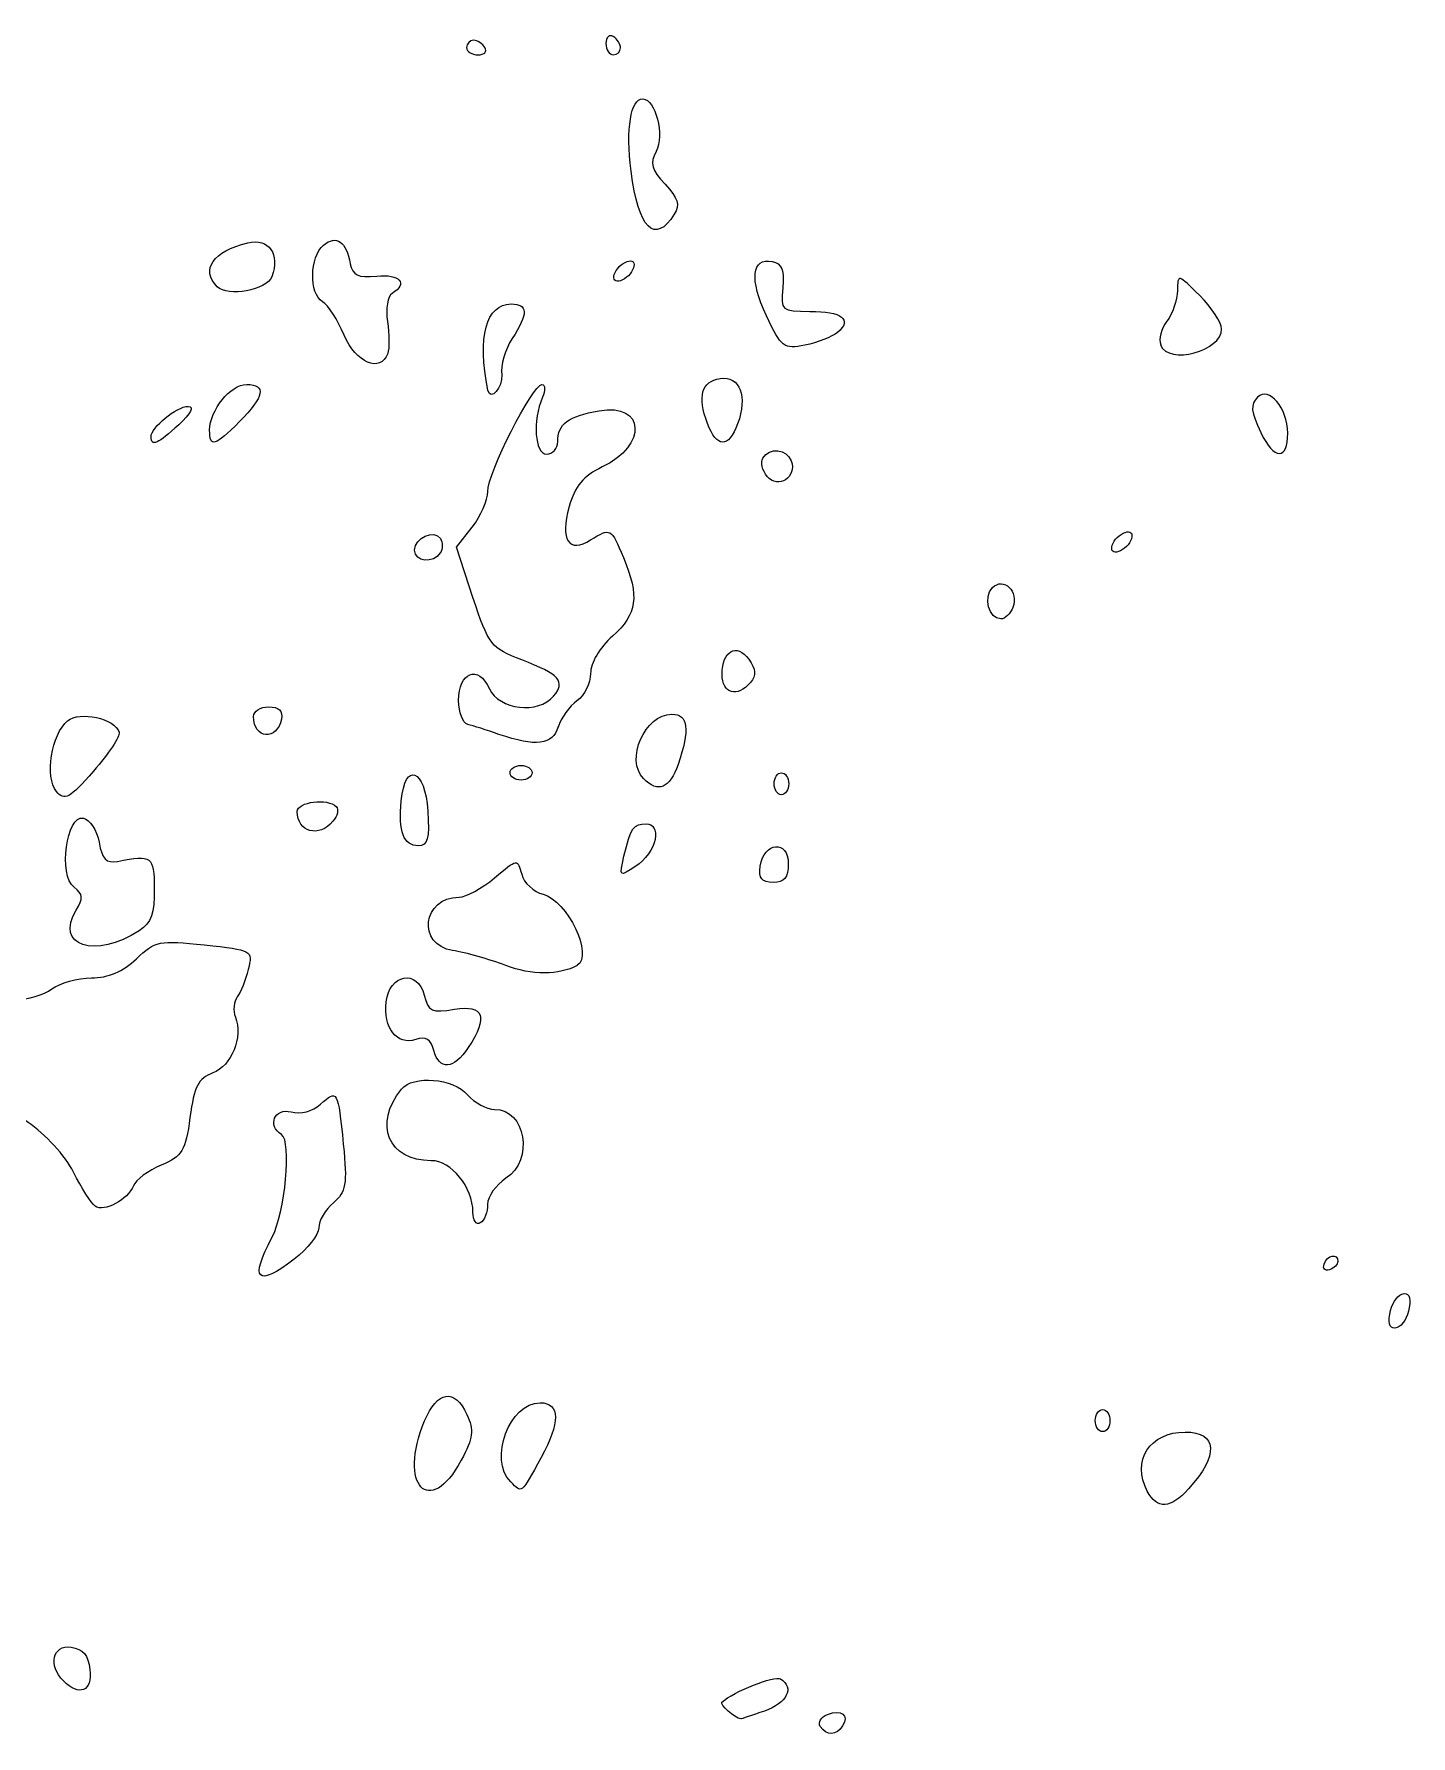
# Model space of a CAD drawing. Header units: centimetres. Extents: x -9.1 to 23.1, y -7.7 to 7.6.
# Drawn here: x 3.808 to 5.035, y 5.131 to 6.648 of the extents above; entities that cross this region are included whole.
import ezdxf

# ---------------------------------------------------------------- set-up
doc = ezdxf.new("R2010")
doc.units = ezdxf.units.CM
doc.header["$MEASUREMENT"] = 0
doc.layers.add('Layer 1', color=7, linetype='Continuous')

msp = doc.modelspace()

# ---------------------------------------------------------------- linework, layer by layer
at = {"layer": 'Layer 1'}
for points, knots in [([(4.31794, 6.63969), (4.31794, 6.64529), (4.32088, 6.64806), (4.32447, 6.64584), (4.32447, 6.64584), (4.32806, 6.64362), (4.331, 6.63904), (4.331, 6.63565), (4.331, 6.63565), (4.331, 6.63227), (4.32806, 6.62951), (4.32447, 6.62951), (4.32447, 6.62951), (4.32088, 6.62951), (4.31794, 6.63409), (4.31794, 6.63969)], [0, 0, 0, 0, 0.2, 0.2, 0.2, 0.2, 0.4, 0.4, 0.4, 0.4, 0.6, 0.6, 0.6, 0.6, 1, 1, 1, 1]), ([(4.19385, 6.63603), (4.19385, 6.63961), (4.19662, 6.64256), (4.2, 6.64256), (4.2, 6.64256), (4.20338, 6.64256), (4.20796, 6.63964), (4.21018, 6.63603), (4.21018, 6.63603), (4.2124, 6.63245), (4.20963, 6.6295), (4.20403, 6.6295), (4.20403, 6.6295), (4.19843, 6.6295), (4.19385, 6.63242), (4.19385, 6.63603)], [0, 0, 0, 0, 0.2, 0.2, 0.2, 0.2, 0.4, 0.4, 0.4, 0.4, 0.6, 0.6, 0.6, 0.6, 1, 1, 1, 1]), ([(4.37893, 6.48743), (4.38414, 6.49569), (4.38224, 6.50187), (4.37067, 6.51418), (4.37067, 6.51418), (4.35841, 6.52723), (4.35694, 6.53263), (4.36273, 6.54344), (4.36273, 6.54344), (4.37041, 6.5578), (4.36217, 6.5902), (4.35083, 6.5902), (4.35083, 6.5902), (4.33994, 6.5902), (4.33568, 6.56391), (4.3404, 6.52581), (4.3404, 6.52581), (4.34675, 6.47451), (4.36151, 6.4598), (4.37894, 6.48743), (4.37894, 6.48743), (4.37894, 6.48743), (4.37893, 6.48743), (4.37893, 6.48743)], [0, 0, 0, 0, 0.1428571, 0.1428571, 0.1428571, 0.1428571, 0.2857143, 0.2857143, 0.2857143, 0.2857143, 0.4285714, 0.4285714, 0.4285714, 0.4285714, 0.5714286, 0.5714286, 0.5714286, 0.5714286, 0.7142857, 0.7142857, 0.7142857, 0.7142857, 1, 1, 1, 1]), ([(4.02016, 6.43175), (4.02791, 6.45195), (4.01765, 6.46643), (3.99878, 6.46192), (3.99878, 6.46192), (3.96779, 6.45453), (3.95636, 6.43807), (3.97162, 6.42281), (3.97162, 6.42281), (3.98106, 6.41337), (4.01554, 6.41972), (4.02016, 6.43174), (4.02016, 6.43174), (4.02016, 6.43174), (4.02016, 6.43175), (4.02016, 6.43175)], [0, 0, 0, 0, 0.2, 0.2, 0.2, 0.2, 0.4, 0.4, 0.4, 0.4, 0.6, 0.6, 0.6, 0.6, 1, 1, 1, 1]), ([(4.12346, 6.36331), (4.12507, 6.3678), (4.125, 6.38065), (4.1233, 6.39187), (4.1233, 6.39187), (4.12158, 6.40314), (4.12342, 6.41427), (4.12744, 6.41675), (4.12744, 6.41675), (4.14188, 6.42567), (4.13422, 6.43431), (4.11366, 6.43231), (4.11366, 6.43231), (4.09691, 6.43066), (4.09213, 6.43293), (4.09017, 6.44332), (4.09017, 6.44332), (4.08641, 6.46327), (4.07775, 6.4693), (4.0664, 6.45988), (4.0664, 6.45988), (4.05385, 6.44946), (4.05321, 6.41638), (4.06542, 6.40936), (4.06542, 6.40936), (4.07042, 6.40648), (4.07909, 6.39311), (4.08468, 6.37964), (4.08468, 6.37964), (4.09492, 6.35498), (4.11713, 6.34563), (4.12349, 6.36331), (4.12349, 6.36331), (4.12349, 6.36331), (4.12346, 6.36331), (4.12346, 6.36331)], [0, 0, 0, 0, 0.1, 0.1, 0.1, 0.1, 0.2, 0.2, 0.2, 0.2, 0.3, 0.3, 0.3, 0.3, 0.4, 0.4, 0.4, 0.4, 0.5, 0.5, 0.5, 0.5, 0.6, 0.6, 0.6, 0.6, 0.7, 0.7, 0.7, 0.7, 0.8, 0.8, 0.8, 0.8, 1, 1, 1, 1]), ([(4.52433, 6.38205), (4.53801, 6.3934), (4.52825, 6.40086), (4.49973, 6.40086), (4.49973, 6.40086), (4.4742, 6.40086), (4.47362, 6.40135), (4.47562, 6.42189), (4.47562, 6.42189), (4.47716, 6.43772), (4.47484, 6.44349), (4.46622, 6.44523), (4.46622, 6.44523), (4.44787, 6.44894), (4.44576, 6.42928), (4.46101, 6.39683), (4.46101, 6.39683), (4.47429, 6.36858), (4.47641, 6.36697), (4.49538, 6.37077), (4.49538, 6.37077), (4.5065, 6.37299), (4.51952, 6.37807), (4.52432, 6.38205), (4.52432, 6.38205), (4.52432, 6.38205), (4.52433, 6.38205), (4.52433, 6.38205)], [0, 0, 0, 0, 0.125, 0.125, 0.125, 0.125, 0.25, 0.25, 0.25, 0.25, 0.375, 0.375, 0.375, 0.375, 0.5, 0.5, 0.5, 0.5, 0.625, 0.625, 0.625, 0.625, 0.75, 0.75, 0.75, 0.75, 1, 1, 1, 1]), ([(4.34252, 6.43955), (4.34415, 6.44445), (4.3417, 6.4469), (4.33681, 6.44526), (4.33681, 6.44526), (4.33209, 6.4437), (4.32695, 6.43855), (4.32538, 6.43383), (4.32538, 6.43383), (4.32375, 6.42893), (4.3262, 6.42648), (4.33109, 6.42812), (4.33109, 6.42812), (4.3358, 6.42968), (4.34095, 6.43483), (4.34252, 6.43955)], [0, 0, 0, 0, 0.2, 0.2, 0.2, 0.2, 0.4, 0.4, 0.4, 0.4, 0.6, 0.6, 0.6, 0.6, 1, 1, 1, 1]), ([(4.81238, 6.37087), (4.81045, 6.37591), (4.81297, 6.38546), (4.818, 6.3921), (4.818, 6.3921), (4.82303, 6.39873), (4.82723, 6.411), (4.82735, 6.41936), (4.82735, 6.41936), (4.82756, 6.43432), (4.82786, 6.43425), (4.84715, 6.41497), (4.84715, 6.41497), (4.85793, 6.40419), (4.86674, 6.39084), (4.86674, 6.38531), (4.86674, 6.38531), (4.86674, 6.36529), (4.81935, 6.35271), (4.81237, 6.37088), (4.81237, 6.37088), (4.81237, 6.37088), (4.81238, 6.37087), (4.81238, 6.37087)], [0, 0, 0, 0, 0.1428571, 0.1428571, 0.1428571, 0.1428571, 0.2857143, 0.2857143, 0.2857143, 0.2857143, 0.4285714, 0.4285714, 0.4285714, 0.4285714, 0.5714286, 0.5714286, 0.5714286, 0.5714286, 0.7142857, 0.7142857, 0.7142857, 0.7142857, 1, 1, 1, 1]), ([(4.22506, 6.34418), (4.22397, 6.35252), (4.22816, 6.36711), (4.23439, 6.37661), (4.23439, 6.37661), (4.24896, 6.39885), (4.2487, 6.4074), (4.23344, 6.4074), (4.23344, 6.4074), (4.21127, 6.4074), (4.20325, 6.37772), (4.21272, 6.33066), (4.21272, 6.33066), (4.21482, 6.32023), (4.22652, 6.33305), (4.22506, 6.34418)], [0, 0, 0, 0, 0.2, 0.2, 0.2, 0.2, 0.4, 0.4, 0.4, 0.4, 0.6, 0.6, 0.6, 0.6, 1, 1, 1, 1]), ([(4.43535, 6.30064), (4.44451, 6.32474), (4.4373, 6.34348), (4.41983, 6.34098), (4.41983, 6.34098), (4.40319, 6.33859), (4.39932, 6.32496), (4.40847, 6.3009), (4.40847, 6.3009), (4.41689, 6.27875), (4.42699, 6.27866), (4.43535, 6.30049), (4.43535, 6.30049), (4.43535, 6.30049), (4.43535, 6.30064), (4.43535, 6.30064)], [0, 0, 0, 0, 0.2, 0.2, 0.2, 0.2, 0.4, 0.4, 0.4, 0.4, 0.6, 0.6, 0.6, 0.6, 1, 1, 1, 1]), ([(3.99142, 6.30253), (4.0136, 6.32471), (4.01572, 6.33569), (3.99782, 6.33569), (3.99782, 6.33569), (3.98353, 6.33569), (3.96479, 6.31264), (3.96479, 6.29505), (3.96479, 6.29505), (3.96479, 6.27912), (3.96926, 6.28037), (3.99142, 6.30253)], [0, 0, 0, 0, 0.25, 0.25, 0.25, 0.25, 0.5, 0.5, 0.5, 0.5, 1, 1, 1, 1]), ([(4.2754, 6.03031), (4.27795, 6.03839), (4.2855, 6.04884), (4.29217, 6.05354), (4.29217, 6.05354), (4.29884, 6.05824), (4.30429, 6.06923), (4.30429, 6.07798), (4.30429, 6.07798), (4.30429, 6.08742), (4.31225, 6.10098), (4.32388, 6.11134), (4.32388, 6.11134), (4.34584, 6.13091), (4.34804, 6.14677), (4.33359, 6.18136), (4.33359, 6.18136), (4.3225, 6.20791), (4.32212, 6.20811), (4.30436, 6.19702), (4.30436, 6.19702), (4.28483, 6.18482), (4.27699, 6.19702), (4.28521, 6.22673), (4.28521, 6.22673), (4.2903, 6.24517), (4.29767, 6.25402), (4.31467, 6.26213), (4.31467, 6.26213), (4.3551, 6.28141), (4.35302, 6.31949), (4.31194, 6.31219), (4.31194, 6.31219), (4.28425, 6.30727), (4.27508, 6.30047), (4.27497, 6.28477), (4.27497, 6.28477), (4.27489, 6.27862), (4.27049, 6.27359), (4.2651, 6.27359), (4.2651, 6.27359), (4.25448, 6.27359), (4.25232, 6.30355), (4.26145, 6.32421), (4.26145, 6.32421), (4.26423, 6.3305), (4.26398, 6.33561), (4.2609, 6.33559), (4.2609, 6.33559), (4.25257, 6.33559), (4.21245, 6.25617), (4.21267, 6.24019), (4.21267, 6.24019), (4.21275, 6.23259), (4.20654, 6.21835), (4.19881, 6.20853), (4.19881, 6.20853), (4.19881, 6.20853), (4.18477, 6.19068), (4.18477, 6.19068), (4.18477, 6.19068), (4.18477, 6.19068), (4.19945, 6.1459), (4.19945, 6.1459), (4.19945, 6.1459), (4.21342, 6.10329), (4.21553, 6.10059), (4.2431, 6.09006), (4.2431, 6.09006), (4.27675, 6.07721), (4.28228, 6.0709), (4.2714, 6.05779), (4.2714, 6.05779), (4.25796, 6.04159), (4.22265, 6.04571), (4.2141, 6.06448), (4.2141, 6.06448), (4.20424, 6.08613), (4.18673, 6.07936), (4.18673, 6.05391), (4.18673, 6.05391), (4.18673, 6.04341), (4.1904, 6.03384), (4.19489, 6.03264), (4.19489, 6.03264), (4.19938, 6.03145), (4.21187, 6.02744), (4.22265, 6.02374), (4.22265, 6.02374), (4.25567, 6.0124), (4.27031, 6.01423), (4.2754, 6.03032), (4.2754, 6.03032), (4.2754, 6.03032), (4.2754, 6.03031), (4.2754, 6.03031)], [0, 0, 0, 0, 0.04, 0.04, 0.04, 0.04, 0.08, 0.08, 0.08, 0.08, 0.12, 0.12, 0.12, 0.12, 0.16, 0.16, 0.16, 0.16, 0.2, 0.2, 0.2, 0.2, 0.24, 0.24, 0.24, 0.24, 0.28, 0.28, 0.28, 0.28, 0.32, 0.32, 0.32, 0.32, 0.36, 0.36, 0.36, 0.36, 0.4, 0.4, 0.4, 0.4, 0.44, 0.44, 0.44, 0.44, 0.48, 0.48, 0.48, 0.48, 0.52, 0.52, 0.52, 0.52, 0.56, 0.56, 0.56, 0.56, 0.6, 0.6, 0.6, 0.6, 0.64, 0.64, 0.64, 0.64, 0.68, 0.68, 0.68, 0.68, 0.72, 0.72, 0.72, 0.72, 0.76, 0.76, 0.76, 0.76, 0.8, 0.8, 0.8, 0.8, 0.84, 0.84, 0.84, 0.84, 0.88, 0.88, 0.88, 0.88, 0.92, 0.92, 0.92, 0.92, 1, 1, 1, 1]), ([(4.9016, 6.29286), (4.89269, 6.31153), (4.89212, 6.31773), (4.89871, 6.32423), (4.89871, 6.32423), (4.90901, 6.33439), (4.92564, 6.31466), (4.92564, 6.29228), (4.92564, 6.29228), (4.92564, 6.26785), (4.91338, 6.26815), (4.9016, 6.29286)], [0, 0, 0, 0, 0.25, 0.25, 0.25, 0.25, 0.5, 0.5, 0.5, 0.5, 1, 1, 1, 1]), ([(3.93725, 6.29978), (3.94813, 6.30987), (3.95134, 6.31611), (3.94564, 6.31611), (3.94564, 6.31611), (3.93529, 6.31611), (3.91254, 6.29746), (3.91254, 6.28897), (3.91254, 6.28897), (3.91254, 6.27988), (3.91869, 6.28258), (3.93725, 6.29978)], [0, 0, 0, 0, 0.25, 0.25, 0.25, 0.25, 0.5, 0.5, 0.5, 0.5, 1, 1, 1, 1]), ([(4.48312, 6.26758), (4.47895, 6.27845), (4.464, 6.27994), (4.4579, 6.27009), (4.4579, 6.27009), (4.45558, 6.26634), (4.45727, 6.25896), (4.46165, 6.25368), (4.46165, 6.25368), (4.4714, 6.24193), (4.48867, 6.2531), (4.48312, 6.26759), (4.48312, 6.26759), (4.48312, 6.26759), (4.48312, 6.26758), (4.48312, 6.26758)], [0, 0, 0, 0, 0.2, 0.2, 0.2, 0.2, 0.4, 0.4, 0.4, 0.4, 0.6, 0.6, 0.6, 0.6, 1, 1, 1, 1]), ([(4.17036, 6.18544), (4.17258, 6.18902), (4.17266, 6.19478), (4.17052, 6.19822), (4.17052, 6.19822), (4.16515, 6.20692), (4.14748, 6.19908), (4.14748, 6.18801), (4.14748, 6.18801), (4.14748, 6.17757), (4.1643, 6.17568), (4.17034, 6.18546), (4.17034, 6.18546), (4.17034, 6.18546), (4.17036, 6.18544), (4.17036, 6.18544)], [0, 0, 0, 0, 0.2, 0.2, 0.2, 0.2, 0.4, 0.4, 0.4, 0.4, 0.6, 0.6, 0.6, 0.6, 1, 1, 1, 1]), ([(4.78634, 6.19809), (4.78797, 6.20299), (4.78552, 6.20544), (4.78063, 6.20381), (4.78063, 6.20381), (4.77592, 6.20225), (4.77077, 6.1971), (4.7692, 6.19238), (4.7692, 6.19238), (4.76757, 6.18748), (4.77002, 6.18504), (4.77491, 6.18667), (4.77491, 6.18667), (4.77962, 6.18823), (4.78477, 6.19338), (4.78634, 6.1981), (4.78634, 6.1981), (4.78634, 6.1981), (4.78634, 6.19809), (4.78634, 6.19809)], [0, 0, 0, 0, 0.1666667, 0.1666667, 0.1666667, 0.1666667, 0.3333333, 0.3333333, 0.3333333, 0.3333333, 0.5, 0.5, 0.5, 0.5, 0.6666667, 0.6666667, 0.6666667, 0.6666667, 1, 1, 1, 1]), ([(4.6807, 6.13689), (4.68614, 6.15108), (4.67232, 6.16442), (4.66243, 6.15453), (4.66243, 6.15453), (4.65407, 6.14617), (4.65925, 6.12666), (4.66983, 6.12666), (4.66983, 6.12666), (4.67365, 6.12666), (4.67854, 6.13127), (4.6807, 6.13689)], [0, 0, 0, 0, 0.25, 0.25, 0.25, 0.25, 0.5, 0.5, 0.5, 0.5, 1, 1, 1, 1]), ([(4.44674, 6.07005), (4.45207, 6.07648), (4.45169, 6.08186), (4.44527, 6.09064), (4.44527, 6.09064), (4.43437, 6.10555), (4.42153, 6.09833), (4.42153, 6.07729), (4.42153, 6.07729), (4.42153, 6.05986), (4.43506, 6.05597), (4.44674, 6.07004), (4.44674, 6.07004), (4.44674, 6.07004), (4.44674, 6.07005), (4.44674, 6.07005)], [0, 0, 0, 0, 0.2, 0.2, 0.2, 0.2, 0.4, 0.4, 0.4, 0.4, 0.6, 0.6, 0.6, 0.6, 1, 1, 1, 1]), ([(3.88412, 6.02563), (3.88063, 6.03781), (3.84899, 6.04488), (3.83816, 6.03589), (3.83816, 6.03589), (3.82394, 6.02409), (3.81781, 5.98542), (3.82818, 5.97292), (3.82818, 5.97292), (3.83553, 5.96407), (3.83965, 5.96632), (3.86128, 5.99095), (3.86128, 5.99095), (3.87487, 6.00643), (3.88515, 6.02203), (3.88412, 6.02562), (3.88412, 6.02562), (3.88412, 6.02562), (3.88412, 6.02563), (3.88412, 6.02563)], [0, 0, 0, 0, 0.1666667, 0.1666667, 0.1666667, 0.1666667, 0.3333333, 0.3333333, 0.3333333, 0.3333333, 0.5, 0.5, 0.5, 0.5, 0.6666667, 0.6666667, 0.6666667, 0.6666667, 1, 1, 1, 1]), ([(4.02883, 6.03739), (4.03025, 6.04473), (4.02653, 6.04828), (4.0174, 6.04828), (4.0174, 6.04828), (4.00995, 6.04828), (4.00386, 6.04437), (4.00386, 6.03957), (4.00386, 6.03957), (4.00386, 6.01957), (4.02502, 6.01772), (4.02883, 6.03739)], [0, 0, 0, 0, 0.25, 0.25, 0.25, 0.25, 0.5, 0.5, 0.5, 0.5, 1, 1, 1, 1]), ([(4.38227, 5.997), (4.39305, 6.02792), (4.39134, 6.04174), (4.37675, 6.04174), (4.37675, 6.04174), (4.35271, 6.04174), (4.33485, 6.00098), (4.35156, 5.98427), (4.35156, 5.98427), (4.36464, 5.97119), (4.37473, 5.97537), (4.38227, 5.997)], [0, 0, 0, 0, 0.25, 0.25, 0.25, 0.25, 0.5, 0.5, 0.5, 0.5, 1, 1, 1, 1]), ([(4.15921, 5.9554), (4.15679, 5.99313), (4.13893, 6.00005), (4.13553, 5.96458), (4.13553, 5.96458), (4.13288, 5.93693), (4.13766, 5.92438), (4.15084, 5.92438), (4.15084, 5.92438), (4.15912, 5.92438), (4.1608, 5.9306), (4.15921, 5.9554)], [0, 0, 0, 0, 0.25, 0.25, 0.25, 0.25, 0.5, 0.5, 0.5, 0.5, 1, 1, 1, 1]), ([(4.25218, 5.98951), (4.25218, 5.99309), (4.24777, 5.99604), (4.24238, 5.99604), (4.24238, 5.99604), (4.23699, 5.99604), (4.23258, 5.99312), (4.23258, 5.98951), (4.23258, 5.98951), (4.23258, 5.98593), (4.23699, 5.98298), (4.24238, 5.98298), (4.24238, 5.98298), (4.24777, 5.98298), (4.25218, 5.9859), (4.25218, 5.98951)], [0, 0, 0, 0, 0.2, 0.2, 0.2, 0.2, 0.4, 0.4, 0.4, 0.4, 0.6, 0.6, 0.6, 0.6, 1, 1, 1, 1]), ([(4.48092, 5.9797), (4.48092, 5.98509), (4.47798, 5.9895), (4.47439, 5.9895), (4.47439, 5.9895), (4.4708, 5.9895), (4.46786, 5.98509), (4.46786, 5.9797), (4.46786, 5.9797), (4.46786, 5.97431), (4.4708, 5.96991), (4.47439, 5.96991), (4.47439, 5.96991), (4.47798, 5.96991), (4.48092, 5.97432), (4.48092, 5.9797)], [0, 0, 0, 0, 0.2, 0.2, 0.2, 0.2, 0.4, 0.4, 0.4, 0.4, 0.6, 0.6, 0.6, 0.6, 1, 1, 1, 1]), ([(4.07473, 5.94623), (4.07873, 5.95105), (4.08007, 5.95693), (4.07771, 5.95929), (4.07771, 5.95929), (4.06986, 5.96714), (4.04293, 5.96373), (4.04293, 5.95488), (4.04293, 5.95488), (4.04293, 5.93653), (4.0623, 5.93126), (4.07473, 5.94623)], [0, 0, 0, 0, 0.25, 0.25, 0.25, 0.25, 0.5, 0.5, 0.5, 0.5, 1, 1, 1, 1]), ([(3.90211, 5.84872), (3.91282, 5.85574), (3.91583, 5.86417), (3.91549, 5.88618), (3.91549, 5.88618), (3.91504, 5.91546), (3.91367, 5.91647), (3.88266, 5.91052), (3.88266, 5.91052), (3.87273, 5.90863), (3.86901, 5.9125), (3.86628, 5.92757), (3.86628, 5.92757), (3.86434, 5.9383), (3.85804, 5.94799), (3.85227, 5.9491), (3.85227, 5.9491), (3.83709, 5.95202), (3.82983, 5.89816), (3.84395, 5.88743), (3.84395, 5.88743), (3.85208, 5.88126), (3.85244, 5.87751), (3.84592, 5.86707), (3.84592, 5.86707), (3.82602, 5.8352), (3.86303, 5.82312), (3.90211, 5.84872)], [0, 0, 0, 0, 0.125, 0.125, 0.125, 0.125, 0.25, 0.25, 0.25, 0.25, 0.375, 0.375, 0.375, 0.375, 0.5, 0.5, 0.5, 0.5, 0.625, 0.625, 0.625, 0.625, 0.75, 0.75, 0.75, 0.75, 1, 1, 1, 1]), ([(4.36177, 5.93003), (4.36312, 5.93903), (4.36036, 5.94397), (4.35399, 5.94397), (4.35399, 5.94397), (4.34246, 5.94397), (4.34019, 5.94068), (4.33407, 5.91516), (4.33407, 5.91516), (4.3296, 5.89652), (4.32981, 5.89634), (4.3446, 5.90611), (4.3446, 5.90611), (4.3529, 5.91159), (4.36062, 5.92235), (4.36177, 5.93003)], [0, 0, 0, 0, 0.2, 0.2, 0.2, 0.2, 0.4, 0.4, 0.4, 0.4, 0.6, 0.6, 0.6, 0.6, 1, 1, 1, 1]), ([(4.48051, 5.90853), (4.48051, 5.92997), (4.45866, 5.92806), (4.45556, 5.90635), (4.45556, 5.90635), (4.45397, 5.89524), (4.45673, 5.89172), (4.46699, 5.89172), (4.46699, 5.89172), (4.47716, 5.89172), (4.48051, 5.89589), (4.48051, 5.90853)], [0, 0, 0, 0, 0.25, 0.25, 0.25, 0.25, 0.5, 0.5, 0.5, 0.5, 1, 1, 1, 1]), ([(4.29237, 5.81789), (4.30723, 5.82623), (4.28343, 5.87579), (4.26198, 5.88117), (4.26198, 5.88117), (4.25351, 5.88331), (4.24492, 5.89135), (4.24291, 5.89907), (4.24291, 5.89907), (4.23926, 5.91301), (4.23911, 5.91299), (4.21877, 5.89586), (4.21877, 5.89586), (4.20751, 5.88639), (4.19323, 5.87863), (4.18704, 5.87863), (4.18704, 5.87863), (4.15442, 5.87863), (4.14931, 5.83601), (4.18134, 5.83105), (4.18134, 5.83105), (4.19301, 5.82924), (4.21432, 5.82324), (4.22869, 5.81772), (4.22869, 5.81772), (4.25153, 5.80894), (4.27655, 5.809), (4.29237, 5.81772), (4.29237, 5.81772), (4.29237, 5.81772), (4.29237, 5.81789), (4.29237, 5.81789)], [0, 0, 0, 0, 0.1111111, 0.1111111, 0.1111111, 0.1111111, 0.2222222, 0.2222222, 0.2222222, 0.2222222, 0.3333333, 0.3333333, 0.3333333, 0.3333333, 0.4444444, 0.4444444, 0.4444444, 0.4444444, 0.5555556, 0.5555556, 0.5555556, 0.5555556, 0.6666667, 0.6666667, 0.6666667, 0.6666667, 0.7777778, 0.7777778, 0.7777778, 0.7777778, 1, 1, 1, 1]), ([(3.89687, 5.62134), (3.8989, 5.62663), (3.91007, 5.63492), (3.92169, 5.63978), (3.92169, 5.63978), (3.94054, 5.64766), (3.9433, 5.65224), (3.94728, 5.68225), (3.94728, 5.68225), (3.95093, 5.70978), (3.95463, 5.71699), (3.96763, 5.72193), (3.96763, 5.72193), (3.98437, 5.72829), (3.99464, 5.75371), (3.98774, 5.7717), (3.98774, 5.7717), (3.9855, 5.77755), (3.98624, 5.78564), (3.9894, 5.78967), (3.9894, 5.78967), (3.99256, 5.7937), (3.99699, 5.80475), (3.99924, 5.81422), (3.99924, 5.81422), (4.00328, 5.83117), (4.0027, 5.83149), (3.96029, 5.83604), (3.96029, 5.83604), (3.9198, 5.84038), (3.9162, 5.83966), (3.89958, 5.82373), (3.89958, 5.82373), (3.88772, 5.81237), (3.87453, 5.80674), (3.85942, 5.80661), (3.85942, 5.80661), (3.84704, 5.80661), (3.83121, 5.80209), (3.82424, 5.79681), (3.82424, 5.79681), (3.81727, 5.79153), (3.80257, 5.78718), (3.79158, 5.78713), (3.79158, 5.78713), (3.75883, 5.78713), (3.74591, 5.78102), (3.73423, 5.76068), (3.73423, 5.76068), (3.72814, 5.75007), (3.71548, 5.73847), (3.70611, 5.7349), (3.70611, 5.7349), (3.69357, 5.73013), (3.68961, 5.72455), (3.69114, 5.7138), (3.69114, 5.7138), (3.69395, 5.69413), (3.7119, 5.69191), (3.73501, 5.70837), (3.73501, 5.70837), (3.75871, 5.72525), (3.76634, 5.72539), (3.77154, 5.70903), (3.77154, 5.70903), (3.77379, 5.70194), (3.78795, 5.68789), (3.803, 5.67781), (3.803, 5.67781), (3.81805, 5.66773), (3.83625, 5.64781), (3.84343, 5.63355), (3.84343, 5.63355), (3.85061, 5.61929), (3.85927, 5.60562), (3.86267, 5.60318), (3.86267, 5.60318), (3.87061, 5.59747), (3.89205, 5.60888), (3.89684, 5.62136), (3.89684, 5.62136), (3.89684, 5.62136), (3.89687, 5.62134), (3.89687, 5.62134)], [0, 0, 0, 0, 0.0454545, 0.0454545, 0.0454545, 0.0454545, 0.0909091, 0.0909091, 0.0909091, 0.0909091, 0.1363636, 0.1363636, 0.1363636, 0.1363636, 0.1818182, 0.1818182, 0.1818182, 0.1818182, 0.2272727, 0.2272727, 0.2272727, 0.2272727, 0.2727273, 0.2727273, 0.2727273, 0.2727273, 0.3181818, 0.3181818, 0.3181818, 0.3181818, 0.3636364, 0.3636364, 0.3636364, 0.3636364, 0.4090909, 0.4090909, 0.4090909, 0.4090909, 0.4545455, 0.4545455, 0.4545455, 0.4545455, 0.5, 0.5, 0.5, 0.5, 0.5454545, 0.5454545, 0.5454545, 0.5454545, 0.5909091, 0.5909091, 0.5909091, 0.5909091, 0.6363636, 0.6363636, 0.6363636, 0.6363636, 0.6818182, 0.6818182, 0.6818182, 0.6818182, 0.7272727, 0.7272727, 0.7272727, 0.7272727, 0.7727273, 0.7727273, 0.7727273, 0.7727273, 0.8181818, 0.8181818, 0.8181818, 0.8181818, 0.8636364, 0.8636364, 0.8636364, 0.8636364, 0.9090909, 0.9090909, 0.9090909, 0.9090909, 1, 1, 1, 1]), ([(4.1953, 5.74452), (4.21331, 5.77201), (4.20937, 5.78295), (4.18301, 5.77867), (4.18301, 5.77867), (4.16271, 5.77538), (4.15972, 5.77678), (4.15609, 5.79123), (4.15609, 5.79123), (4.15019, 5.81474), (4.12498, 5.81025), (4.1221, 5.78517), (4.1221, 5.78517), (4.11945, 5.76204), (4.13175, 5.74642), (4.14845, 5.75172), (4.14845, 5.75172), (4.15764, 5.75464), (4.16201, 5.75213), (4.16462, 5.74207), (4.16462, 5.74207), (4.1694, 5.72379), (4.1824, 5.72483), (4.19531, 5.74454), (4.19531, 5.74454), (4.19531, 5.74454), (4.1953, 5.74452), (4.1953, 5.74452)], [0, 0, 0, 0, 0.125, 0.125, 0.125, 0.125, 0.25, 0.25, 0.25, 0.25, 0.375, 0.375, 0.375, 0.375, 0.5, 0.5, 0.5, 0.5, 0.625, 0.625, 0.625, 0.625, 0.75, 0.75, 0.75, 0.75, 1, 1, 1, 1]), ([(4.21252, 5.60476), (4.21252, 5.61165), (4.21987, 5.6221), (4.22885, 5.62798), (4.22885, 5.62798), (4.25396, 5.64443), (4.24657, 5.68943), (4.21876, 5.68943), (4.21876, 5.68943), (4.21167, 5.68943), (4.20083, 5.69531), (4.19468, 5.70249), (4.19468, 5.70249), (4.18202, 5.71727), (4.14607, 5.72025), (4.1357, 5.70739), (4.1357, 5.70739), (4.11042, 5.67601), (4.12394, 5.64371), (4.16236, 5.64371), (4.16236, 5.64371), (4.18019, 5.64371), (4.19946, 5.61988), (4.19946, 5.59783), (4.19946, 5.59783), (4.19946, 5.59031), (4.2024, 5.58597), (4.20599, 5.58819), (4.20599, 5.58819), (4.20958, 5.59041), (4.21252, 5.59786), (4.21252, 5.60475), (4.21252, 5.60475), (4.21252, 5.60475), (4.21252, 5.60476), (4.21252, 5.60476)], [0, 0, 0, 0, 0.1, 0.1, 0.1, 0.1, 0.2, 0.2, 0.2, 0.2, 0.3, 0.3, 0.3, 0.3, 0.4, 0.4, 0.4, 0.4, 0.5, 0.5, 0.5, 0.5, 0.6, 0.6, 0.6, 0.6, 0.7, 0.7, 0.7, 0.7, 0.8, 0.8, 0.8, 0.8, 1, 1, 1, 1]), ([(4.04024, 5.55589), (4.05225, 5.56505), (4.06208, 5.57763), (4.06208, 5.58383), (4.06208, 5.58383), (4.06208, 5.59003), (4.06792, 5.60011), (4.07506, 5.60622), (4.07506, 5.60622), (4.08639, 5.61592), (4.08752, 5.62252), (4.08394, 5.65829), (4.08394, 5.65829), (4.07909, 5.70682), (4.0786, 5.70767), (4.06351, 5.69401), (4.06351, 5.69401), (4.05641, 5.68759), (4.0461, 5.6849), (4.03734, 5.68719), (4.03734, 5.68719), (4.02258, 5.69106), (4.01588, 5.67495), (4.02891, 5.6669), (4.02891, 5.6669), (4.0381, 5.66122), (4.03213, 5.59726), (4.02034, 5.57515), (4.02034, 5.57515), (4.00017, 5.53728), (4.00707, 5.5306), (4.04023, 5.55589), (4.04023, 5.55589), (4.04023, 5.55589), (4.04024, 5.55589), (4.04024, 5.55589)], [0, 0, 0, 0, 0.1, 0.1, 0.1, 0.1, 0.2, 0.2, 0.2, 0.2, 0.3, 0.3, 0.3, 0.3, 0.4, 0.4, 0.4, 0.4, 0.5, 0.5, 0.5, 0.5, 0.6, 0.6, 0.6, 0.6, 0.7, 0.7, 0.7, 0.7, 0.8, 0.8, 0.8, 0.8, 1, 1, 1, 1]), ([(4.97027, 5.55391), (4.97027, 5.56156), (4.96076, 5.55966), (4.95802, 5.55144), (4.95802, 5.55144), (4.95667, 5.54741), (4.95888, 5.54519), (4.96292, 5.54654), (4.96292, 5.54654), (4.96696, 5.5479), (4.97027, 5.5512), (4.97027, 5.55389), (4.97027, 5.55389), (4.97027, 5.55389), (4.97027, 5.55391), (4.97027, 5.55391)], [0, 0, 0, 0, 0.2, 0.2, 0.2, 0.2, 0.4, 0.4, 0.4, 0.4, 0.6, 0.6, 0.6, 0.6, 1, 1, 1, 1]), ([(5.03396, 5.5127), (5.03544, 5.52283), (5.03335, 5.52669), (5.02743, 5.52474), (5.02743, 5.52474), (5.02264, 5.52318), (5.01773, 5.51516), (5.01653, 5.50695), (5.01653, 5.50695), (5.01505, 5.49682), (5.01714, 5.49296), (5.02306, 5.49491), (5.02306, 5.49491), (5.02785, 5.49647), (5.03276, 5.50449), (5.03396, 5.51269), (5.03396, 5.51269), (5.03396, 5.51269), (5.03396, 5.5127), (5.03396, 5.5127)], [0, 0, 0, 0, 0.1666667, 0.1666667, 0.1666667, 0.1666667, 0.3333333, 0.3333333, 0.3333333, 0.3333333, 0.5, 0.5, 0.5, 0.5, 0.6666667, 0.6666667, 0.6666667, 0.6666667, 1, 1, 1, 1]), ([(4.18906, 5.37674), (4.19973, 5.39661), (4.20056, 5.4033), (4.1941, 5.41748), (4.1941, 5.41748), (4.18336, 5.44104), (4.16759, 5.43867), (4.15636, 5.4118), (4.15636, 5.4118), (4.13238, 5.35442), (4.16074, 5.32401), (4.18906, 5.37674)], [0, 0, 0, 0, 0.25, 0.25, 0.25, 0.25, 0.5, 0.5, 0.5, 0.5, 1, 1, 1, 1]), ([(4.26033, 5.37921), (4.27747, 5.40988), (4.27712, 5.42792), (4.25938, 5.42792), (4.25938, 5.42792), (4.2319, 5.42792), (4.21309, 5.37741), (4.23311, 5.35738), (4.23311, 5.35738), (4.24344, 5.34705), (4.24149, 5.34549), (4.26033, 5.3792), (4.26033, 5.3792), (4.26033, 5.3792), (4.26033, 5.37921), (4.26033, 5.37921)], [0, 0, 0, 0, 0.2, 0.2, 0.2, 0.2, 0.4, 0.4, 0.4, 0.4, 0.6, 0.6, 0.6, 0.6, 1, 1, 1, 1]), ([(4.76717, 5.41198), (4.76717, 5.41737), (4.76423, 5.42178), (4.76064, 5.42178), (4.76064, 5.42178), (4.75705, 5.42178), (4.75411, 5.41737), (4.75411, 5.41198), (4.75411, 5.41198), (4.75411, 5.40659), (4.75705, 5.40218), (4.76064, 5.40218), (4.76064, 5.40218), (4.76423, 5.40218), (4.76717, 5.40659), (4.76717, 5.41198)], [0, 0, 0, 0, 0.2, 0.2, 0.2, 0.2, 0.4, 0.4, 0.4, 0.4, 0.6, 0.6, 0.6, 0.6, 1, 1, 1, 1]), ([(4.83729, 5.35121), (4.86433, 5.38125), (4.86312, 5.40182), (4.83432, 5.40182), (4.83432, 5.40182), (4.80273, 5.40182), (4.7861, 5.37595), (4.80045, 5.34914), (4.80045, 5.34914), (4.80935, 5.33252), (4.82107, 5.33317), (4.8373, 5.3512), (4.8373, 5.3512), (4.8373, 5.3512), (4.83729, 5.35121), (4.83729, 5.35121)], [0, 0, 0, 0, 0.2, 0.2, 0.2, 0.2, 0.4, 0.4, 0.4, 0.4, 0.6, 0.6, 0.6, 0.6, 1, 1, 1, 1]), ([(3.85814, 5.18998), (3.85666, 5.20284), (3.8519, 5.20854), (3.84138, 5.21003), (3.84138, 5.21003), (3.8249, 5.21238), (3.82066, 5.19372), (3.83452, 5.17986), (3.83452, 5.17986), (3.84867, 5.16571), (3.86036, 5.17072), (3.85814, 5.18998)], [0, 0, 0, 0, 0.25, 0.25, 0.25, 0.25, 0.5, 0.5, 0.5, 0.5, 1, 1, 1, 1]), ([(4.45935, 5.15309), (4.47943, 5.16009), (4.48628, 5.17388), (4.47358, 5.18172), (4.47358, 5.18172), (4.46829, 5.18501), (4.43182, 5.17057), (4.42133, 5.16106), (4.42133, 5.16106), (4.41907, 5.159), (4.43264, 5.14685), (4.43813, 5.14602), (4.43813, 5.14602), (4.4385, 5.14602), (4.44804, 5.14915), (4.45936, 5.15309), (4.45936, 5.15309), (4.45936, 5.15309), (4.45935, 5.15309), (4.45935, 5.15309)], [0, 0, 0, 0, 0.1666667, 0.1666667, 0.1666667, 0.1666667, 0.3333333, 0.3333333, 0.3333333, 0.3333333, 0.5, 0.5, 0.5, 0.5, 0.6666667, 0.6666667, 0.6666667, 0.6666667, 1, 1, 1, 1]), ([(4.52893, 5.13982), (4.53494, 5.14954), (4.52797, 5.15483), (4.51547, 5.15003), (4.51547, 5.15003), (4.5097, 5.14781), (4.50681, 5.14304), (4.50904, 5.13943), (4.50904, 5.13943), (4.51433, 5.13086), (4.52351, 5.13104), (4.52893, 5.13984), (4.52893, 5.13984), (4.52893, 5.13984), (4.52893, 5.13982), (4.52893, 5.13982)], [0, 0, 0, 0, 0.2, 0.2, 0.2, 0.2, 0.4, 0.4, 0.4, 0.4, 0.6, 0.6, 0.6, 0.6, 1, 1, 1, 1])]:
    msp.add_open_spline(points, degree=3, knots=knots, dxfattribs=at)

doc.saveas('drawing.dxf')
